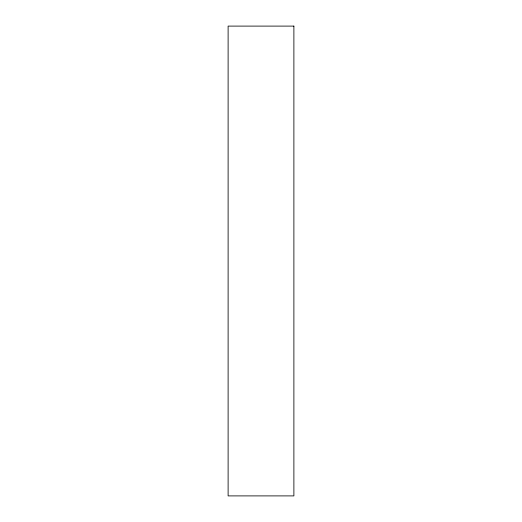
<?xml version="1.0" encoding="UTF-8"?>
<svg xmlns="http://www.w3.org/2000/svg" width="522" height="522" viewBox="0 0 522 522"><rect width="100%" height="100%" fill="white"/><g stroke="black" fill="none" stroke-linecap="round" stroke-linejoin="round"><path stroke-width="0.78" d="M293.886 26.1L228.114 26.1L228.114 495.9L293.886 495.9L293.886 26.1"/></g></svg>
